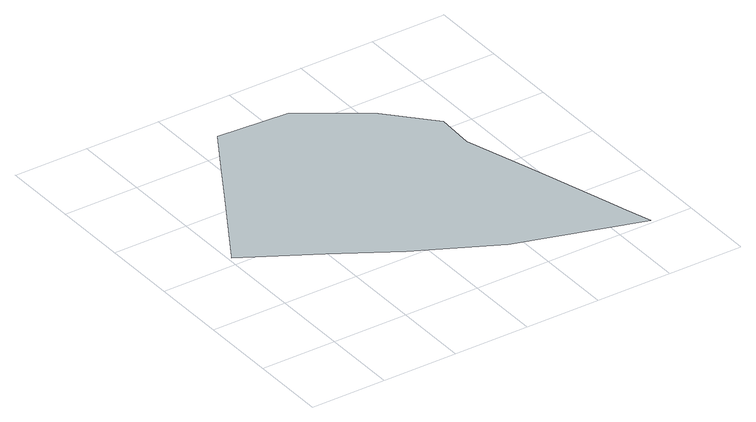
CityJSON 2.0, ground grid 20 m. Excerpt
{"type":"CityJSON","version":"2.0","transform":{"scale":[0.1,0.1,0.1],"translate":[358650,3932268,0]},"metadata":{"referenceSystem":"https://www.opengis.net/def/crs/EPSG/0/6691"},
"CityObjects":{
"object1":{"type":"GenericCityObject","attributes":{"prefecture":"14","disasterType":"1","areaType":"1","zoneNumber":"153-H26-00008","zoneName":"上鶴間1丁目1","status":"0"},"geometry":[{"type":"MultiSurface","lod":"1","boundaries":[[[0,1,2,3,4,5,6,7,8,9,10,11,12,13,14,15,16,17]]]}]}
},
"vertices":[
[864,106,0],[807,297,0],[789,357,0],[737,529,0],[741,629,0],[637,743,0],[466,860,0],[277,872,0],[200,744,0],[149,659,0],[62,515,0],[14,435,0],[10,429,0],[197,320,0],[356,222,0],[566,114,0],[893,10,0],[869,90,0]
]}
